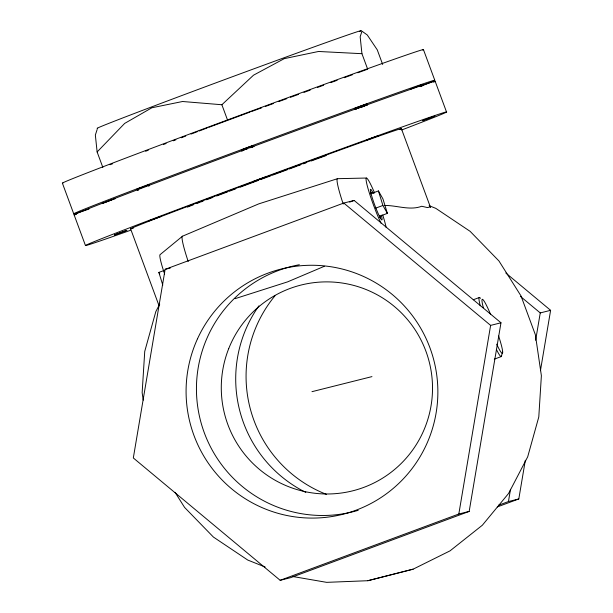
<?xml version="1.0" encoding="UTF-8"?>
<svg xmlns="http://www.w3.org/2000/svg" width="613" height="613" viewBox="0 0 613 613"><rect width="100%" height="100%" fill="white"/><g stroke="black" fill="none" stroke-linecap="round" stroke-linejoin="round"><path stroke-width="0.92" d="M165.135 269.337L133.32 457.965L280.164 580.304L290.524 577.699L469.175 511.411L500.982 322.783L354.145 200.451L343.786 203.049L165.135 269.337L170.314 268.034M280.164 580.304L458.815 514.008L490.622 325.388L343.786 203.049M498.568 505.219L508.445 501.549L510.514 489.289M535.639 340.276L540.252 312.921L520.429 296.408M497.258 506.943L518.805 498.951L525.326 460.286M540.436 370.689L550.612 310.324L505.825 273.015M502.637 352.161L501.219 356.59L494.308 359.149M97.168 129.443L95.352 135.036L97.122 151.955L102.854 167.441M159.702 304.155L155.825 311.596L144.737 351.418L142.147 392.703L143.235 400.143M97.122 151.955L124.669 123.412L151.886 107.765L182.567 101.505L221.875 104.746L253.529 75.177L284.294 58.633L318.53 51.477L361.938 53.691L367.67 69.177L357.793 72.778M366.405 178.038L337.518 178.682L258.709 203.891L182.521 236.197L160.185 254.564A28.351 2.72 69.6 0 0 164.629 274.072M292.493 576.465L326.652 582.35L367.815 580.718L413.147 569.163L450.049 550.849L482.347 525.226L508.614 493.411L527.701 456.8L538.789 416.978L541.379 375.692L535.371 334.752L521.012 295.941L498.944 260.962L470.117 231.331L435.805 208.359L429.146 205.692M324.338 266.287L287.558 281.88L235.017 298.684M102.746 203.24L111.459 199.961M114.577 198.911L115.098 198.681L114.723 198.796M242.143 150.813L241.675 151.005L242.763 150.66M253.506 146.676L254.02 146.446L250.388 147.733M355.065 109.474L356.398 108.945M366.896 105.137L367.417 104.907L367.049 105.03M138.645 189.746L137.266 190.306L138.408 189.923M243.001 150.484L244.189 150.032M251.46 147.457L252.648 147.005M109.98 164.744L112.654 163.732M145.618 151.25L148.292 150.239M163.441 144.507L166.115 143.496M173.241 140.798L175.916 139.787M181.264 137.764L185.724 136.078M191.064 134.055L197.302 131.695M199.087 131.021L207.102 127.987M208.887 127.312L250.05 112.049M111.106 200.229L112.539 199.692M357.578 108.493L366.275 105.298M364.858 105.926L361.839 107.053M245.621 149.488L247.2 148.898M162.79 285.114L158.874 272.402L164.207 270.425M370.428 193.9L378.428 190.934L382.918 198.842L387.385 213.37L379.386 216.343M349.655 202.114L354.145 200.451M375.792 208.098L382.903 205.462L387.385 213.37M473.274 299.765L479.366 297.504M109.52 200.819L106.34 201.991M251.843 111.39L261.72 107.796M265.314 106.486L273.39 103.536M278.777 101.574L286.861 98.632M290.455 97.321L298.531 94.379M303.918 92.41L310.209 90.119M317.388 87.506L323.672 85.215M330.859 82.594L337.142 80.303M344.322 77.682L352.406 74.74M421.169 86.218L422.28 85.82M112.846 199.463L113.957 199.064M104.953 202.497L103.068 203.164M355.387 109.39L356.161 109.122M148.522 186.091L149.296 185.831M367.815 580.718L413.147 569.163M430.318 206.872L427.491 207.585L421.736 206.259C409.829 210.795 396.795 205.301 384.612 205.455M490.622 325.388L500.982 322.783M540.252 312.921L550.612 310.324M311.971 391.676L371.961 376.612M458.815 514.008L469.175 511.411M508.445 501.549L518.805 498.951M265.138 567.002L247.721 560.037L213.408 537.057L184.59 507.434L175.057 492.331M158.874 272.402L159.771 273.98M496.699 344.154L497.465 345.832A28.742 2.751 69.6 0 0 498.614 335.993M423.453 49.622L434.801 80.295M435.176 81.322L446.525 111.995M382.673 64.472L377.263 49.845L367.279 34.987L361.984 31.186L360.168 36.772L361.938 53.691M401.392 128.684L430.533 207.462M221.875 104.746L227.599 120.232M130.592 228.825L159.073 305.81M62.388 183.149L73.736 213.822M74.112 214.849L85.46 245.522M378.428 190.934L382.903 205.462M358.199 510.33A126.447 125.857 75.9 0 1 199.938 418.395A126.447 125.857 75.9 0 1 299.343 264.739M326.445 494.377A126.447 125.857 75.9 0 1 274.969 295.811M305.803 492.408A126.447 125.857 75.9 0 1 258.901 305.872M370.612 191.716A16.336 1.563 69.6 0 1 371.401 193.195M379.845 215.738A16.336 1.563 69.6 0 1 380.428 218.251M370.781 192.26A15.67 1.502 69.6 0 1 371.539 193.685M379.868 216.197A15.67 1.502 69.6 0 1 380.198 217.722M380.987 223.201A28.351 2.72 69.6 0 1 366.582 182.858A28.351 2.72 69.6 0 1 374.597 193.041M382.719 214.994A28.351 2.72 69.6 0 1 386.083 227.316M188.222 261.544A37.799 3.624 69.6 0 1 182.521 236.197M381.324 215.186A16.336 1.563 69.6 0 1 379.171 215.73A16.336 1.563 69.6 0 1 371.156 194.068A16.336 1.563 69.6 0 1 373.317 193.524M343.219 204.029A37.799 3.624 69.6 0 1 337.518 178.682M97.697 128.286A140.982 1.479 -20.3 0 1 233.369 76.38A140.982 1.479 -20.3 0 1 359.762 31.455M76.502 214.32A192.49 2.015 -20.3 0 1 251.736 147.013A192.49 2.015 -20.3 0 1 433.644 82.157M130.347 230.342A192.49 2.015 -20.3 0 1 141.082 223.408A192.49 2.015 -20.3 0 1 390.787 131.044A192.49 2.015 -20.3 0 1 401.745 129.964M133.412 228.12A144.369 1.51 -20.3 0 1 263.115 178.207A144.369 1.51 -20.3 0 1 399.622 129.596M187.34 207.117A106.087 1.111 -20.3 0 1 193.256 204.849M196.919 203.455A106.087 1.111 -20.3 0 1 199.777 202.367M200.589 202.052A106.087 1.111 -20.3 0 1 203.102 201.102M206.566 199.784A106.087 1.111 -20.3 0 1 212.91 197.386M216.665 195.976A106.087 1.111 -20.3 0 1 227.714 191.823M229.469 191.164A106.087 1.111 -20.3 0 1 235.706 188.827M240.035 187.21A106.087 1.111 -20.3 0 1 255.177 181.578M256.073 181.249A106.087 1.111 -20.3 0 1 258.655 180.291M261.253 179.325A106.087 1.111 -20.3 0 1 270.831 175.785M272.563 175.142A106.087 1.111 -20.3 0 1 276.877 173.556M277.766 173.226A106.087 1.111 -20.3 0 1 287.597 169.609M289.367 168.958A106.087 1.111 -20.3 0 1 297.198 166.092M298.094 165.763A106.087 1.111 -20.3 0 1 300.761 164.79M303.412 163.817A106.087 1.111 -20.3 0 1 306.033 162.859M311.182 160.989A106.087 1.111 -20.3 0 1 315.343 159.472M316.162 159.181A106.087 1.111 -20.3 0 1 326.193 155.549M88.985 209.056A192.49 2.015 -20.3 0 1 253.797 145.082A192.49 2.015 -20.3 0 1 419.92 86.64M62.947 183.118A192.49 2.015 -20.3 0 1 243.798 113.911A192.49 2.015 -20.3 0 1 422.748 50.059M483.358 307.718A28.742 2.751 69.6 0 1 490.645 314.553M501.61 355.387A31.501 3.019 69.6 0 1 496.354 349.318M480.247 305.772A31.501 3.019 69.6 0 1 480.5 298.324M136.937 189.248L149.288 184.682L136.937 189.248M114.478 234.94L126.822 230.381L114.478 234.94M241.292 149.978L253.644 145.419L241.292 149.978M148.66 220.948L161.012 216.381L148.66 220.948M253.023 181.678L265.368 177.119L253.023 181.678M354.689 108.447L367.041 103.888L354.689 108.447M410.695 88.977L423.047 84.41L410.695 88.977M366.413 140.147L378.765 135.58L366.413 140.147M422.418 120.677L434.77 116.11L422.418 120.677M197.516 338.782A126.447 125.857 75.9 0 0 323.802 517.556A126.447 125.857 75.9 0 0 414.603 318.691A126.447 125.857 75.9 0 0 197.516 338.782M228.703 348.651A106.087 105.597 75.9 0 0 342.315 492.883A106.087 105.597 75.9 0 0 409.683 322.246A106.087 105.597 75.9 0 0 228.703 348.651"/></g></svg>
